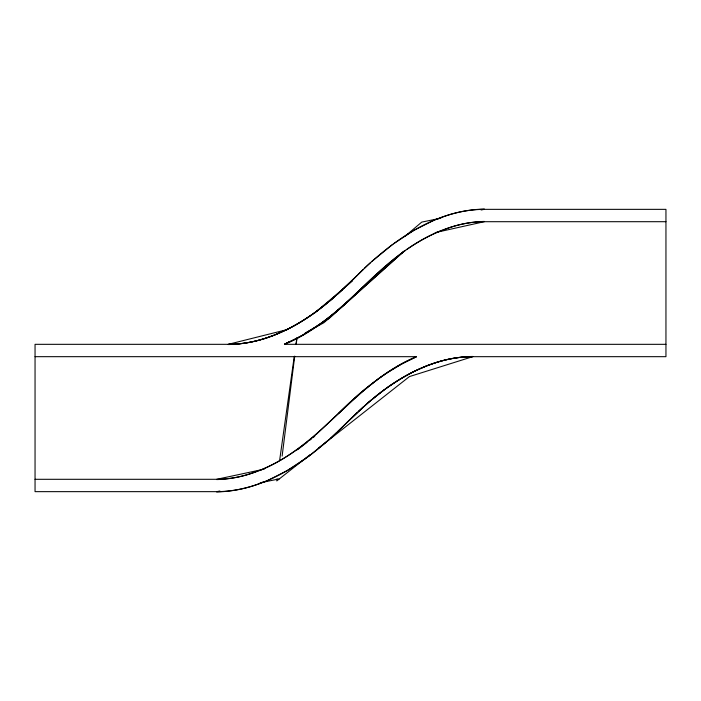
<?xml version="1.0" encoding="UTF-8"?>
<svg xmlns="http://www.w3.org/2000/svg" width="701" height="701" viewBox="0 0 701 701"><rect width="100%" height="100%" fill="white"/><g stroke="black" fill="none" stroke-linecap="round" stroke-linejoin="round"><path stroke-width="1.05" d="M282.126 456.088L294.727 356.126M296.234 344.173L297.049 337.654M277.044 478.783L276.746 480.939L310.087 454.669M279.62 460.461L294.175 356.967M295.997 344.033L296.751 338.644M350.78 281.723L356.932 275.537M344.068 425.463L350.22 419.277M287.007 343.201C334.403 323.179 364.66 279.55 405.546 250.371M35.05 356.678L416.508 356.678C356.064 381.309 322.241 444.671 261.999 469.477A145.046 145.046 0 0 1 259.186 470.634M412.249 372.336A194.291 194.291 0 0 0 394.514 382.72C370.452 397.958 351.026 419.005 330.434 438.397M353.803 278.683L332.589 298.565L316.466 311.384M347.197 422.317L368.411 402.435L384.534 389.616M357.974 274.503L363.232 269.394M362.619 287.34C342.693 307.511 320.585 325.869 295.401 339.109L284.492 344.322L665.95 344.322M338.381 413.66C358.307 393.489 380.415 375.131 405.599 361.891L416.508 356.678M343.026 426.497L337.768 431.606M349.764 282.731L344.655 287.673M351.236 418.269L357.344 412.381M364.275 268.413L370.566 262.603M336.725 432.587C304.015 463.396 263.304 491.287 216.705 491.655L35.05 491.655L35.05 344.322L228.289 344.322C260.089 344.322 290.153 330.522 315.459 312.111M342.649 289.566L337.549 294.227M350.912 401.489L316.186 434.48M358.351 411.434L363.451 406.773M351.981 400.499L360.437 392.998M346.864 302.455C374.781 275.493 402.304 246.594 439.001 231.523A145.046 145.046 0 0 1 441.814 230.366M404.337 250.967L328.997 318.605L325.211 320.795M403.504 251.641L323.985 322.67L305.18 332.984M345.269 303.892L345.786 303.428M371.591 261.683L392.297 244.702M329.409 439.317L308.703 456.298M344.752 304.357L337.908 310.245M335.551 295.997L329.47 301.202M365.449 405.003L371.53 399.798M360.962 392.542L363.092 390.755M314.25 313.347L352.585 280.803M405.082 236.237L421.748 222.094L440.833 218.204M315.17 435.339C287.419 458.883 254.077 478.958 216.705 479.3L35.05 479.3M337.383 310.692L331.1 315.774M363.617 390.308L378.295 378.882M328.48 302.026C300.186 325.43 265.845 344.226 228.289 344.322L287.796 329.444M372.52 398.974C400.814 375.57 435.155 356.774 472.711 356.678L665.95 356.678L665.95 209.345L484.295 209.345C439.212 209.652 399.456 235.974 367.412 265.477C348.231 284.282 329.216 303.682 306.495 318.298A194.291 194.291 0 0 1 288.751 328.664M318.701 447.948L409.454 376.568L472.711 356.678C440.911 356.678 410.847 370.478 385.541 388.889M330.574 316.195L322.705 322.118M297.478 449.788L306.968 442.366M309.553 440.342L311.279 438.992M313.005 437.643L314.731 436.294M393.34 243.939L413.853 230.384L434.191 220.14A157.313 157.313 0 0 1 437.24 218.887M307.66 457.061L287.147 470.616L267.826 480.422M321.645 322.881L322.18 322.504M378.82 378.496L379.355 378.119M321.111 323.266L302.858 335.025L284.965 344.112M379.889 377.734L386.689 373.063M406.519 249.696C429.398 233.819 456.009 221.814 484.295 221.7L665.95 221.7M387.215 372.713L401.314 364.187L415.597 357.107M284.65 344.252L286.385 343.227M284.492 344.322L289.198 341.746M288.742 328.646L273.145 335.63M412.258 372.354L415.176 370.899M416.157 370.417L427.855 365.37M286.218 343.56L285.754 343.77M435.216 232.609L484.295 221.7M216.705 479.3L264.286 469.135M481.114 209.993L484.295 209.345M216.705 491.655L219.886 491.007M260.167 482.796L279.252 478.906M263.672 481.911A128.038 128.038 0 0 1 216.714 491.927M259.098 470.432A115.683 115.683 0 0 1 216.714 479.572M273.092 335.481A125.803 125.803 0 0 1 228.298 344.541M437.328 219.089A128.038 128.038 0 0 1 484.286 209.073M441.902 230.568A115.683 115.683 0 0 1 484.286 221.428M427.908 365.519A125.803 125.803 0 0 1 472.702 356.459M266.809 480.86A157.313 157.313 0 0 1 263.76 482.113"/></g></svg>
